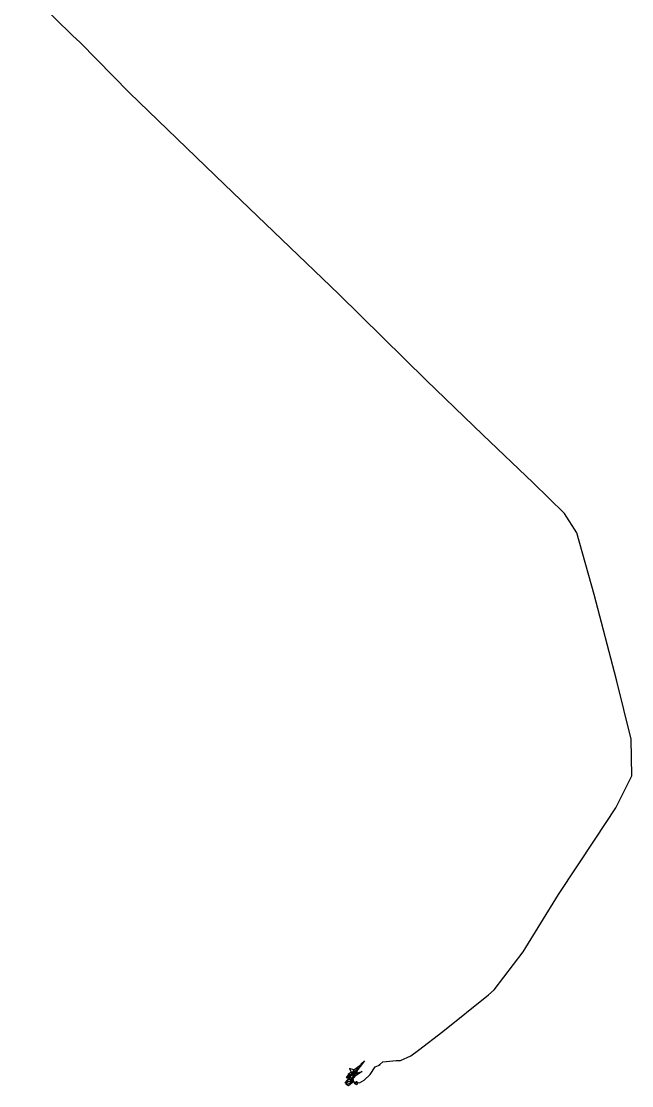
# Model space of a CAD drawing. Header units: millimetres. Extents: x 539362 to 541864, y 6597603 to 6601799.
# Drawn here: x 540662 to 541864, y 6597603 to 6599701 of the extents above; entities that cross this region are included whole.
import ezdxf

# ---------------------------------------------------------------- set-up
doc = ezdxf.new("R2010")
doc.units = ezdxf.units.MM
doc.layers.add('road', color=3, linetype='Continuous')

msp = doc.modelspace()

# ---------------------------------------------------------------- linework, layer by layer
at = {"layer": 'road'}
msp.add_lwpolyline([(541324, 6597610), (541323, 6597605), (541323, 6597605), (541319, 6597607), (541317, 6597611), (541306, 6597603), (541301, 6597606), (541310, 6597608), (541312, 6597611), (541307, 6597618), (541304, 6597612), (541311, 6597622), (541307, 6597625), (541304, 6597612), (541301, 6597606), (541302, 6597607), (541305, 6597611), (541311, 6597611), (541317, 6597614), (541310, 6597615), (541309, 6597620), (541307, 6597627), (541310, 6597629), (541319, 6597626), (541318, 6597620), (541311, 6597613), (541319, 6597628), (541318, 6597626), (541327, 6597629), (541333, 6597631), (541316, 6597620), (541311, 6597618), (541306, 6597627), (541310, 6597625), (541316, 6597627), (541317, 6597634), (541308, 6597637), (541313, 6597627), (541302, 6597609), (541299, 6597609), (541310, 6597621), (541311, 6597622), (541316, 6597627), (541311, 6597622), (541315, 6597629), (541317, 6597634), (541331, 6597645), (541331, 6597646), (541338, 6597652), (541321, 6597630), (541315, 6597621), (541324, 6597631), (541321, 6597633), (541326, 6597638), (541320, 6597631), (541315, 6597623), (541314, 6597612), (541314, 6597610), (541318, 6597629), (541321, 6597632), (541308, 6597628), (541302, 6597619), (541306, 6597619), (541318, 6597610), (541321, 6597607), (541322, 6597612), (541323, 6597610), (541328, 6597609), (541337, 6597614), (541349, 6597625), (541359, 6597640), (541369, 6597644), (541367, 6597644), (541368, 6597645), (541374, 6597650), (541400, 6597653), (541409, 6597653), (541429, 6597662), (541444, 6597673), (541492, 6597710), (541582, 6597782), (541593, 6597792), (541650, 6597867), (541720, 6597980), (541792, 6598089), (541833, 6598151), (541864, 6598214), (541863, 6598286), (541834, 6598403), (541790, 6598571), (541756, 6598693), (541732, 6598731), (541670, 6598791), (541571, 6598886), (541460, 6598993), (541287, 6599163), (541175, 6599271), (541062, 6599379), (540875, 6599560), (540778, 6599659), (540763, 6599673), (540662, 6599773)], dxfattribs=at)

doc.saveas('drawing.dxf')
